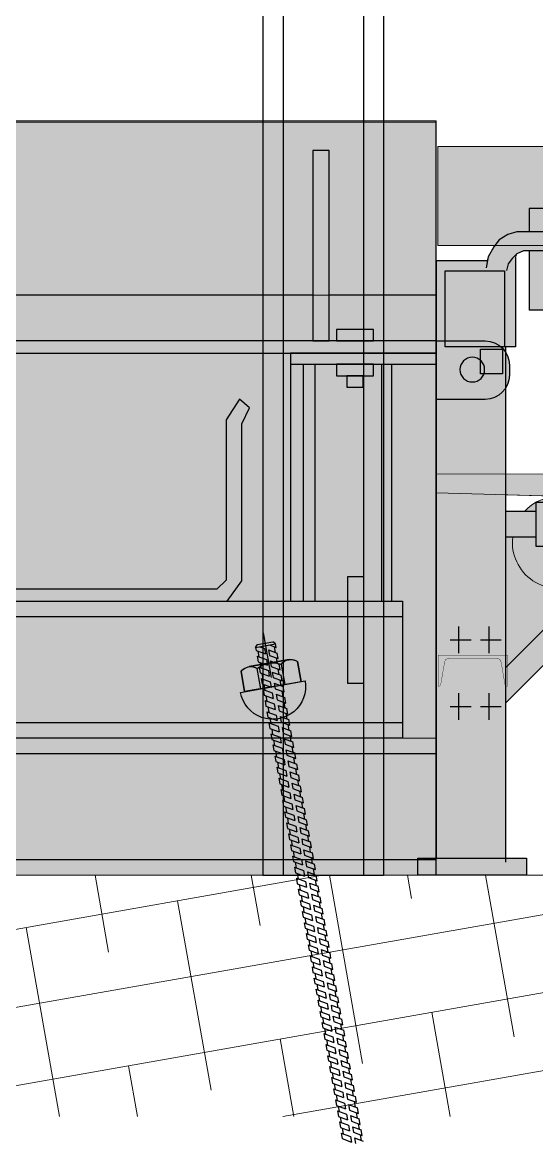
# Model space of a CAD drawing. Header units: millimetres. Extents: x 1757 to 4342, y -1901 to 53.
# Drawn here: x 4007.46 to 4013.82, y -1668.19 to -1654.36 of the extents above; entities that cross this region are included whole.
import ezdxf

# ---------------------------------------------------------------- set-up
doc = ezdxf.new("R2010")
doc.units = ezdxf.units.MM
doc.header["$LTSCALE"] = 0.1
doc.layers.add('ШПАЛА', color=252, linetype='Continuous')

# ---------------------------------------------------------------- blocks, each defined once
blk = doc.blocks.new('11.2bkjrjdfz')
for p, q in [((171739.3817724172, -80617.6178189661), (171257.249636961, -82551.34419530969)), ((171763.6391655741, -80623.66586635607), (171281.5070301178, -82557.39224269967)), ((171860.1835903386, -80647.7370949681), (171378.0514548823, -82581.46347131184)), ((171884.4409834955, -80653.78514235807), (171402.3088480392, -82587.51151870184)), ((171402.3088480392, -82587.51151870184), (171257.2496369609, -82551.34419531))]:
    blk.add_line(p, q)
blk = doc.blocks.new('Переходной ж.став 1Л80')
at = {"lineweight": 0}
for color, points in [(254, [(141979.6966916665, -140165.2237357162), (141979.6966916665, -140165.0133201478), (141979.924430775, -140165.0133201478), (141979.924430775, -140157.6118854956), (141980.4476801207, -140157.6118854956), (141980.5541106661, -140157.6118854956), (141980.569925882, -140157.5647501503), (141980.6381070348, -140157.4390935291), (141980.7062881877, -140157.3553224484), (141980.8111372114, -140157.2872443329), (141980.9212579738, -140157.2558301776), (141981.0739626692, -140157.2558301776), (141981.0739626692, -140156.966469962), (141986.7070618586, -140156.966469962), (141986.7070618586, -140155.855458826), (141986.7471563596, -140155.7503639408), (141986.7872508606, -140155.6652804088), (141986.8775147408, -140155.5752152071), (141987.0178601379, -140155.4751019917), (141987.2283782336, -140155.4751019917), (141987.2283782336, -140155.214869726), (141987.3687236307, -140155.214869726), (141987.3687236307, -140155.3269502387), (141987.5680539255, -140155.3269502387), (141987.5680539255, -140155.1585613345), (141987.827306316, -140155.1585613345), (141987.827306316, -140155.3252990904), (141988.0254065385, -140155.3269502387), (141988.0254065385, -140155.214869726), (141988.166982008, -140155.214869726), (141988.166982008, -140155.4564689091), (141988.2071057963, -140155.4651104275), (141988.3775001037, -140155.4751019917), (141988.5178455008, -140155.5752152071), (141988.608109381, -140155.6652804088), (141988.6882983829, -140155.8354474728), (141988.6882983829, -140156.1987509611), (141988.6882983829, -140156.966469962), (142004.2070618586, -140156.966469962), (142004.2070618586, -140155.855458826), (142004.2872508606, -140155.6652804088), (142004.3775147408, -140155.5752152071), (142004.5178601379, -140155.4751019917), (142004.6882544452, -140155.4651104275), (142004.7283782336, -140155.4651104275), (142004.7283782336, -140155.214869726), (142004.8687236307, -140155.214869726), (142004.869953703, -140155.3269502387), (142005.0651837567, -140155.3269502387), (142005.0680539255, -140155.1585613345), (142005.327306316, -140155.1585613345), (142005.3301764848, -140155.3269502387), (142005.5266366109, -140155.3269502387), (142005.5266366109, -140155.214869726), (142005.666982008, -140155.214869726), (142005.666982008, -140155.4616990431), (142005.7071057963, -140155.4651104275), (142005.8775001037, -140155.4751019917), (142006.0178455008, -140155.5752152071), (142006.108109381, -140155.6652804088), (142006.1882983829, -140155.8354474728), (142006.1882983829, -140156.966469962), (142011.8213975723, -140156.966469962), (142011.8213975723, -140157.2558301776), (142011.9741022678, -140157.2558301776), (142012.0842230302, -140157.2872443329), (142012.1890720539, -140157.3553224484), (142012.2450099329, -140157.4240507755), (142012.3254343596, -140157.5647501503), (142012.3412495755, -140157.6118854956), (142012.9709294666, -140157.6118854956), (142012.9709294666, -140165.0133201478), (142013.198668575, -140165.0133201478), (142013.198668575, -140165.2237357162), (142011.8508021589, -140165.2237357162), (142011.8508021589, -140165.0133201478), (142012.1138619162, -140165.0133201478), (142012.1138619162, -140163.0908375368), (142010.5675909707, -140161.5445665913), (142010.5001682052, -140161.3997228962), (142010.4786625835, -140161.2498946004), (142010.4972062301, -140161.1105690695), (142010.5705402069, -140160.9508288704), (142010.6502886256, -140160.8582490044), (142010.7454818608, -140160.7883067546), (142010.9133611906, -140160.7263077413), (142011.0366805856, -140160.7176401759), (142011.1289643148, -140160.6360387054), (142011.2200418848, -140160.5834957164), (142011.3028579159, -140160.5529579784), (142011.4579208049, -140160.5314450941), (142011.6368022118, -140160.5602629114), (142011.7278805885, -140160.5994822119), (142011.786877295, -140160.6360387054), (142011.8380181487, -140160.6768175688), (142011.8791610242, -140160.7176401759), (142011.9272226921, -140160.7176401759), (142012.1138619162, -140160.7176401759), (142012.1138619162, -140158.6783015145), (142011.9905032324, -140158.6783015145), (142011.9905032324, -140157.5720885872), (142011.9741022678, -140157.5280861901), (142011.8902230488, -140157.4914504546), (142011.8213975723, -140157.4914504546), (142011.8213975723, -140158.2261408966), (142005.722862437, -140158.2261408974), (142005.6604369222, -140158.334471392), (142005.5995278491, -140158.4043467065), (142005.4967430046, -140158.4833841141), (142005.4060271184, -140158.5272057854), (142005.208095821, -140158.5632426854), (142005.082309027, -140158.5489742812), (142004.9359698202, -140158.4929063767), (142004.8030591895, -140158.3906605278), (142004.7256936928, -140158.289174798), (142004.6933288984, -140158.2261413654), (141988.2036722246, -140158.2261408966), (141988.1802199296, -140158.2706795638), (141988.0669765826, -140158.415416734), (141987.9759643361, -140158.4833528195), (141987.8581248806, -140158.5366198311), (141987.7565539204, -140158.5589517836), (141987.6872646759, -140158.5632426854), (141987.5298806077, -140158.5407383498), (141987.4117385527, -140158.491007308), (141987.2967525669, -140158.4052391185), (141987.235803532, -140158.3356644248), (141987.1724978042, -140158.2261408968), (141981.0739626692, -140158.2261408966), (141981.0739626692, -140157.4914504546), (141981.0051371927, -140157.4914504546), (141980.9212579738, -140157.5280861901), (141980.9048570092, -140157.5720885872), (141980.9048570092, -140158.6783015145), (141980.7814983254, -140158.6783015145), (141980.7814983254, -140165.0133201478), (141981.0445580826, -140165.0133201478), (141981.0445580826, -140165.2237357162)]), (253, [(142012.9503723064, -140157.4240507755), (141980.4271229606, -140157.4240507755), (141980.4271229606, -140156.1987509611), (142012.9503723064, -140156.1987509611)]), (253, [(142012.9709294666, -140160.4868750567), (141980.7814983254, -140161.388467181), (141980.7814983254, -140160.1631673666), (142012.9709294666, -140160.2575390179)])]:
    blk.add_hatch(color=color, dxfattribs=at).paths.add_polyline_path(points)
at = {"color": 7}
for p, q in [((141981.0739626692, -140156.966469962), (142011.8213975723, -140156.966469962)), ((142011.8213975723, -140156.966469962), (142011.8213975723, -140157.2558301776)), ((142010.7889568504, -140157.2558301776), (142011.9741022678, -140157.2558301776)), ((142011.8220418959, -140157.2558301776), (142011.9741022678, -140157.2558301776)), ((142011.9741022678, -140157.2558301776), (142012.0842230302, -140157.2872443329)), ((142012.0842230302, -140157.2872443329), (142012.1890720539, -140157.3553224484)), ((142012.1890720539, -140157.3553224484), (142012.2572532067, -140157.4390935291)), ((142010.7889568504, -140157.4914504546), (142011.8902230488, -140157.4914504546)), ((142011.8213975723, -140157.4914504546), (142011.8213975723, -140158.2261408966)), ((142011.8902230488, -140157.4914504546), (142011.9741022678, -140157.5280861901)), ((142011.9741022678, -140157.5280861901), (142012.0317985183, -140157.5856929204)), ((142012.2572532067, -140157.4390935291), (142012.3254343596, -140157.5647501503)), ((142012.3254343596, -140157.5647501503), (142012.3516759029, -140157.7008781565)), ((142011.9905032324, -140157.5720885872), (142011.9905032324, -140158.6783015145)), ((142012.0317985183, -140157.5856929204), (142012.0789512915, -140157.648521231)), ((142012.0789512915, -140157.648521231), (142012.0999210962, -140157.7322923118)), ((142012.3412495755, -140157.6118854956), (142012.9709294666, -140157.6118854956)), ((142012.9709294666, -140157.6118854956), (142012.9709294666, -140165.0133201478)), ((141981.0739626692, -140158.2261408966), (142011.8213975723, -140158.2261408966)), ((142011.9905032324, -140158.6783015145), (142012.2615291725, -140158.6783015145)), ((142012.1138619162, -140158.6783015145), (142012.1138619162, -140165.0620078548)), ((142011.7391577083, -140160.7176401759), (142012.1138619162, -140160.7176401759)), ((142011.7391577083, -140161.0364494704), (142012.1138619162, -140161.0359589928)), ((142012.3198653163, -140162.1421730282), (142012.3198653163, -140162.4711890284)), ((142012.6947176516, -140162.1421730282), (142012.6947176516, -140162.4711890284)), ((142012.1648176259, -140162.309912763), (142012.4232499682, -140162.309912763)), ((142012.5396699612, -140162.309912763), (142012.7981023035, -140162.309912763)), ((142012.3198653163, -140162.9679165385), (142012.3198653163, -140163.2969325387)), ((142012.6947176516, -140162.9679165385), (142012.6947176516, -140163.2969325387)), ((142012.1648176259, -140163.1356562733), (142012.4232499682, -140163.1356562733)), ((142012.5396699612, -140163.1356562733), (142012.7981023035, -140163.1356562733))]:
    blk.add_line(p, q, dxfattribs=at)
at = {"color": 7, "lineweight": 0}
for p, q in [((142012.1138619162, -140162.653178823), (142010.8620502982, -140161.401367205)), ((142012.1138619162, -140163.0908375368), (142010.5675909707, -140161.5445665913))]:
    blk.add_line(p, q, dxfattribs=at)
for points in [[(142006.1882983829, -140156.966469962), (142011.8213975723, -140156.966469962), (142011.8213975723, -140157.2558301776), (142011.9741022678, -140157.2558301776), (142012.0842230302, -140157.2872443329), (142012.1890720539, -140157.3553224484), (142012.2450099329, -140157.4240507755), (142012.3254343596, -140157.5647501503), (142012.3412495755, -140157.6118854956), (142012.9709294666, -140157.6118854956), (142012.9709294666, -140165.0133201478), (142013.198668575, -140165.0133201478), (142013.198668575, -140165.2237357162), (142011.8508021589, -140165.2237357162), (142011.8508021589, -140165.0133201478), (142012.1138619162, -140165.0133201478), (142012.1138619162, -140163.0908375368), (142010.5675909707, -140161.5445665913)], [(142011.6368022118, -140160.5602629114), (142011.7278805885, -140160.5994822119), (142011.786877295, -140160.6360387054), (142011.8380181487, -140160.6768175688), (142011.8791610242, -140160.7176401759), (142011.9272226921, -140160.7176401759), (142012.1138619162, -140160.7176401759), (142012.1138619162, -140158.6783015145), (142011.9905032324, -140158.6783015145), (142011.9905032324, -140157.5720885872), (142011.9741022678, -140157.5280861901), (142011.8902230488, -140157.4914504546), (142011.8213975723, -140157.4914504546), (142011.8213975723, -140158.2261408966), (142005.722862437, -140158.2261408974)], [(142012.1138619162, -140160.5106342249), (141982.516945653, -140161.3311041086)]]:
    blk.add_lwpolyline(points, dxfattribs=at)
for points in [[(142012.9503723064, -140157.4240507755), (141980.4271229606, -140157.4240507755), (141980.4271229606, -140156.1987509611), (142012.9503723064, -140156.1987509611)], [(142012.9709294666, -140160.4868750567), (141980.7814983254, -140161.388467181), (141980.7814983254, -140160.1631673666), (142012.9709294666, -140160.2575390179)]]:
    blk.add_lwpolyline(points, close=True, dxfattribs=at)
at = {"color": 7}
for points in [[(142012.1260454899, -140158.6783015145), (142012.8593443324, -140158.6783015145), (142012.8593443324, -140157.7392073774), (142012.1260454899, -140157.7392073774)], [(142012.1515841348, -140159.0130189156), (142012.4238401472, -140159.0130189156), (142012.4238401472, -140158.7072036663), (142012.1515841348, -140158.7072036663)], [(142011.7391577083, -140161.1488257906), (142011.5988123112, -140161.1488257906), (142011.5988123112, -140160.6055596631), (142011.7391577083, -140160.6055596631)], [(142011.8508021589, -140165.2237357162), (142013.198668575, -140165.2237357162), (142013.198668575, -140165.0133201478), (142011.8508021589, -140165.0133201478)]]:
    blk.add_lwpolyline(points, close=True, dxfattribs=at)
at = {"color": 7, "linetype": 'Continuous', "const_width": 0.004320000000000001}
for points in [[(142012.5167675104, -140162.4969214166), (142012.0892396605, -140162.4969214166), (142012.0892396605, -140162.8836793087)], [(142012.5167675104, -140162.4969214166), (142012.9442953605, -140162.4969214166), (142012.9442953605, -140162.8836793087)], [(142012.1590434815, -140162.6269555515), (142012.1194397353, -140162.8593767922)], [(142012.8744915394, -140162.6269555515), (142012.9140952857, -140162.8593767922)]]:
    blk.add_lwpolyline(points, dxfattribs=at)
for points in [[(142012.5167675104, -140162.5359718371), (142012.2230107339, -140162.5359718371, 0.3621261435844751), (142012.1677686624, -140162.5820195114), (142012.1523206605, -140162.6664095566)], [(142012.5167675104, -140162.5359718371), (142012.8105242871, -140162.5359718371, -0.3621261435844751), (142012.8657663586, -140162.5820195114), (142012.8812143605, -140162.6664095566)], [(142012.0892058263, -140162.883702674, 0.3631073278712106), (142012.1194397353, -140162.8593767922, 0.3631073278712106)], [(142012.9443291946, -140162.883702674, -0.3631073278712106), (142012.9140952857, -140162.8593767922, -0.3631073278712106)]]:
    blk.add_lwpolyline(points, format="xyb", dxfattribs=at)
at = {"color": 7, "lineweight": 0}
for start, end in [(42.30757130830405, 137.7162501941491), (177.4819892137688, 6.549010620816262)]:
    blk.add_arc((142011.4579208049, -140161.101041049), 0.5695959549339022, start, end, dxfattribs=at)
blk = doc.blocks.new('Гайка')
h = blk.add_hatch(color=253)
edge = h.paths.add_edge_path()
edge.add_line((-147963.5914664633, -9588.257982503914), (-147882.6194683361, -9588.257982503914))
edge.add_arc((-147923.1054673997, -9588.25715307321), 40.4859990721161, 359.9988261897975, 540.0011738102031)
h = blk.add_hatch(color=253)
h.paths.add_polyline_path([(-147887.6201123361, -9613.650001002365), (-147887.6201123357, -9588.257982503914)], flags=17)
edge = h.paths.add_edge_path()
edge.add_line((-147923.1057894015, -9617.809216580075), (-147898.6277809365, -9617.809216579617))
edge.add_arc((-147897.825450868, -9602.79073779824), 14.90209824058387, 226.7781060427316, 313.2218939938403)
edge.add_arc((-147923.1057894042, -9588.030302697149), 29.72582322397604, 239.5268307540591, 269.999999964982)
edge.add_arc((-147948.386127935, -9602.790737797322), 14.90209824058387, 226.7781060427316, 313.2218939938403)
edge.add_line((-147923.1057894015, -9617.809216580075), (-147947.5837978661, -9617.809216580526))
edge.add_line((-147958.5914664717, -9613.650001000702), (-147958.5914664718, -9588.257982503914))
edge.add_line((-147948.6866892791, -9617.809216580727), (-147923.1057894015, -9617.809216580075))
edge.add_arc((-147923.1057894042, -9588.030302697149), 29.72582322397604, 269.999999964982, 300.473169242115)
edge.add_line((-147897.5248895267, -9617.809216578795), (-147923.1057894015, -9617.809216580075))
edge.add_line((-147938.1807894028, -9588.257982503914), (-147938.1807894035, -9613.650001004571))
edge.add_line((-147908.0307894024, -9613.650001005322), (-147908.0307894016, -9588.257982503914))
edge.add_line((-147963.5914664633, -9588.257982503914), (-147882.6194683361, -9588.257982503914))
for points in [[(-147887.6201123357, -9588.257982503914), (-147958.5914664718, -9588.257982504078), (-147958.5914664717, -9613.650001000702), (-147957.219988533, -9614.792214327585), (-147955.861389113, -9615.68232428979), (-147954.2363973277, -9616.496462149029), (-147953.0857514577, -9616.932380937955), (-147948.6866892791, -9617.809216580727), (-147897.5248895267, -9617.809216578795), (-147895.9720947968, -9617.577137063961), (-147893.3142609388, -9616.993614175744), (-147891.7555919207, -9616.400636560988), (-147890.6136148913, -9615.831518212686), (-147888.8216021365, -9614.665216312807), (-147887.6201123338, -9613.650001004075)], [(-147887.6201123361, -9613.650001002365), (-147887.6201123357, -9588.257982503914)]]:
    blk.add_hatch(color=253).paths.add_polyline_path(points)
at = {"color": 0}
for p, q in [((-147958.5914664717, -9613.650001000702), (-147958.5914664718, -9588.257982503914)), ((-147938.1807894028, -9588.257982503914), (-147938.1807894035, -9613.650001004571)), ((-147908.0307894024, -9613.650001005322), (-147908.0307894016, -9588.257982503914)), ((-147887.6201123357, -9588.257982503914), (-147887.6201123361, -9613.650001002365)), ((-147887.6201123361, -9613.650001002365), (-147887.6201123357, -9588.257982503914)), ((-147948.6866892791, -9617.809216580727), (-147923.1057894015, -9617.809216580075)), ((-147923.1057894015, -9617.809216580075), (-147947.5837978661, -9617.809216580526)), ((-147897.5248895267, -9617.809216578795), (-147923.1057894015, -9617.809216580075)), ((-147923.1057894015, -9617.809216580075), (-147898.6277809365, -9617.809216579617))]:
    blk.add_line(p, q, dxfattribs=at)
blk.add_lwpolyline([(-147887.6201123357, -9588.257982503914), (-147958.5914664718, -9588.257982504078), (-147958.5914664717, -9613.650001000702), (-147957.219988533, -9614.792214327585), (-147955.861389113, -9615.68232428979), (-147954.2363973277, -9616.496462149029), (-147953.0857514577, -9616.932380937955), (-147948.6866892791, -9617.809216580727), (-147897.5248895267, -9617.809216578795), (-147895.9720947968, -9617.577137063961), (-147893.3142609388, -9616.993614175744), (-147891.7555919207, -9616.400636560988), (-147890.6136148913, -9615.831518212686), (-147888.8216021365, -9614.665216312807), (-147887.6201123338, -9613.650001004075), (-147887.6201123338, -9588.257982503914), (-147958.5914664718, -9588.257982504078)])
for centre, radius, start, end in [((-147948.386127935, -9602.790737797322), 14.90209824058387, 226.7781060427316, 313.2218939938403), ((-147923.1057894042, -9588.030302697149), 29.72582322397604, 239.5268307540591, 269.999999964982), ((-147923.1057894042, -9588.030302697149), 29.72582322397604, 269.999999964982, 300.473169242115), ((-147897.825450868, -9602.79073779824), 14.90209824058387, 226.7781060427316, 313.2218939938403)]:
    blk.add_arc(centre, radius, start, end, dxfattribs=at)
at = {"layer": 'ШПАЛА', "color": 7}
blk.add_line((-147963.5914664633, -9588.257982503914), (-147882.6194683361, -9588.257982503914), dxfattribs=at)
blk.add_arc((-147923.1054673997, -9588.25715307321), 40.4859990721161, 359.9988261897975, 180.001173810203, dxfattribs=at)
blk = doc.blocks.new('Анкер L 1500 мм')
at = {"color": 0}
for p, q in [((30432.1067774958, 189415.5354280006), (30442.60050894865, 189421.5939866797)), ((30442.60050894864, 189414.5939866797), (30442.60050894865, 189421.5939866797)), ((30447.10050894865, 189417.1920628911), (30447.10050894864, 189424.1920628911)), ((30447.10050894865, 189417.1920628911), (30457.10677749582, 189422.9691847304)), ((30432.1067774958, 189408.5354280006), (30442.60050894864, 189414.5939866797)), ((30432.1067774958, 189401.5649034437), (30442.60050894864, 189407.6234621228)), ((30442.60050894864, 189400.6234621228), (30442.60050894864, 189407.6234621228)), ((30447.10050894865, 189410.2215383342), (30457.10677749582, 189415.9986601735)), ((30447.10050894865, 189403.2215383342), (30447.10050894864, 189410.2215383342)), ((30447.10050894864, 189403.2215383341), (30457.10677749582, 189408.9986601735)), ((30432.10677749579, 189394.5649034437), (30442.60050894865, 189400.6234621228)), ((30432.10677749579, 189387.5761343157), (30442.60050894864, 189393.6346929948)), ((30442.60050894864, 189386.6346929948), (30442.60050894864, 189393.6346929948)), ((30447.10050894865, 189396.2327692062), (30457.10677749582, 189402.0098910454)), ((30447.10050894865, 189389.2327692062), (30447.10050894865, 189396.2327692062)), ((30447.10050894866, 189389.2327692061), (30457.10677749582, 189395.0098910454)), ((30432.1067774958, 189380.5761343157), (30442.60050894864, 189386.6346929948)), ((30432.1067774958, 189373.668343274), (30442.60050894864, 189379.7269019531)), ((30442.60050894864, 189372.726901953), (30442.60050894864, 189379.7269019531)), ((30447.10050894865, 189382.3249781644), (30457.10677749582, 189388.1021000037)), ((30447.10050894866, 189375.3249781644), (30447.10050894865, 189382.3249781645)), ((30447.10050894865, 189375.3249781644), (30457.10677749582, 189381.1021000037)), ((30432.1067774958, 189366.668343274), (30442.60050894864, 189372.7269019531)), ((30432.1067774958, 189359.6978187171), (30442.60050894864, 189365.7563773962)), ((30442.60050894864, 189358.7563773961), (30442.60050894864, 189365.7563773962)), ((30447.10050894866, 189368.3544536075), (30457.10677749582, 189374.1315754468)), ((30447.10050894866, 189361.3544536075), (30447.10050894866, 189368.3544536076)), ((30447.10050894866, 189361.3544536075), (30457.10677749582, 189367.1315754468)), ((30432.10677749579, 189352.6978187171), (30442.60050894863, 189358.7563773961)), ((30432.10677749579, 189345.7272941602), (30442.60050894864, 189351.7858528393)), ((30442.60050894863, 189344.7858528393), (30442.60050894864, 189351.7858528393)), ((30447.10050894865, 189354.3839290506), (30457.10677749582, 189360.1610508899)), ((30447.10050894866, 189347.3839290506), (30447.10050894866, 189354.3839290506)), ((30447.10050894865, 189347.3839290506), (30457.10677749582, 189353.1610508899)), ((30432.10677749579, 189338.7272941602), (30442.60050894864, 189344.7858528393)), ((30432.10677749578, 189331.7385250322), (30442.60050894863, 189337.7970837113)), ((30442.60050894863, 189330.7970837113), (30442.60050894863, 189337.7970837112)), ((30447.10050894866, 189340.3951599226), (30457.10677749582, 189346.1722817619)), ((30447.10050894866, 189333.3951599226), (30447.10050894866, 189340.3951599226)), ((30447.10050894866, 189333.3951599226), (30457.10677749582, 189339.1722817619)), ((30432.10677749578, 189324.7385250322), (30442.60050894863, 189330.7970837113)), ((30432.10677749579, 189317.7385250321), (30442.60050894863, 189323.7970837113)), ((30442.60050894863, 189317.2612762122), (30442.60050894863, 189323.7970837112)), ((30447.10050894866, 189326.3951599226), (30457.10677749582, 189332.1722817619)), ((30447.10050894866, 189319.8593524236), (30447.10050894866, 189326.3951599226)), ((30447.10050894866, 189319.8593524236), (30457.10677749582, 189325.6364742628)), ((30432.10677749579, 189311.2027175331), (30442.60050894863, 189317.2612762122)), ((30432.10677749579, 189304.2027175331), (30442.60050894862, 189310.2612762122)), ((30442.60050894863, 189303.2907516553), (30442.60050894863, 189310.2612762121)), ((30447.10050894866, 189312.8593524236), (30457.10677749582, 189318.6364742628)), ((30447.10050894866, 189305.8888278667), (30447.10050894866, 189312.8593524236)), ((30447.10050894865, 189305.8888278666), (30457.10677749582, 189311.665949706)), ((30432.1067774958, 189297.2321929762), (30442.60050894863, 189303.2907516553)), ((30432.10677749579, 189290.2321929762), (30442.60050894863, 189296.2907516553)), ((30442.60050894863, 189289.3202270984), (30442.60050894863, 189296.2907516553)), ((30447.10050894865, 189298.8888278667), (30457.10677749582, 189304.665949706)), ((30447.10050894865, 189291.9183033097), (30447.10050894865, 189298.8888278667)), ((30447.10050894865, 189291.9183033097), (30457.10677749582, 189297.6954251491)), ((30432.1067774958, 189283.2616684192), (30442.60050894863, 189289.3202270983)), ((30432.1067774958, 189276.2616684193), (30442.60050894863, 189282.3202270984)), ((30442.60050894863, 189275.3314579704), (30442.60050894863, 189282.3202270984)), ((30447.10050894865, 189284.9183033098), (30457.10677749582, 189290.6954251491)), ((30447.10050894866, 189277.9295341818), (30447.10050894865, 189284.9183033097)), ((30447.10050894866, 189277.9295341818), (30457.10677749582, 189283.706656021)), ((30432.1067774958, 189269.2728992913), (30442.60050894863, 189275.3314579704)), ((30432.10677749579, 189262.2728992912), (30442.60050894863, 189268.3314579703)), ((30442.60050894863, 189261.4770291136), (30442.60050894863, 189268.3314579703)), ((30447.10050894866, 189270.9295341817), (30457.10677749582, 189276.706656021)), ((30447.10050894865, 189264.0751053249), (30447.10050894866, 189270.9295341817)), ((30447.10050894865, 189264.0751053249), (30457.10677749582, 189269.8522271642)), ((30432.1067774958, 189255.4184704345), (30442.60050894863, 189261.4770291135)), ((30432.10677749579, 189248.4184704344), (30442.60050894863, 189254.4770291135)), ((30442.60050894863, 189247.5065045567), (30442.60050894863, 189254.4770291135)), ((30447.10050894866, 189257.0751053249), (30457.10677749582, 189262.8522271642)), ((30447.10050894865, 189250.104580768), (30447.10050894866, 189257.0751053249)), ((30447.10050894866, 189250.1045807681), (30457.10677749582, 189255.8817026073)), ((30432.1067774958, 189241.4479458776), (30442.60050894862, 189247.5065045567)), ((30432.10677749579, 189234.4479458775), (30442.60050894862, 189240.5065045566)), ((30442.60050894863, 189233.5359799997), (30442.60050894862, 189240.5065045566)), ((30447.10050894865, 189243.104580768), (30457.10677749582, 189248.8817026073)), ((30447.10050894866, 189236.1340562111), (30447.10050894865, 189243.104580768)), ((30447.10050894866, 189236.1340562111), (30457.10677749582, 189241.9111780504)), ((30432.10677749579, 189227.4774213206), (30442.60050894863, 189233.5359799997)), ((30447.10050894866, 189229.1340562111), (30457.10677749582, 189234.9111780504)), ((30447.10050894865, 189222.1452870831), (30447.10050894866, 189229.1340562111)), ((30447.10050894865, 189222.1452870831), (30457.10677749582, 189227.9224089224)), ((30432.1067774958, 189220.4774213206), (30442.60050894862, 189226.5359799997)), ((30432.1067774958, 189213.4886521926), (30442.60050894863, 189219.5472108717)), ((30442.60050894863, 189219.5472108717), (30442.60050894862, 189226.5359799997)), ((30447.10050894865, 189215.145287083), (30457.10677749582, 189220.9224089224)), ((30447.10050894865, 189208.2374960414), (30447.10050894865, 189215.145287083)), ((30447.10050894865, 189208.2374960413), (30457.10677749582, 189214.0146178806)), ((30432.10677749579, 189206.4886521926), (30442.60050894864, 189212.5472108717)), ((30432.1067774958, 189199.5808611509), (30442.60050894863, 189205.63941983)), ((30442.60050894863, 189205.63941983), (30442.60050894864, 189212.5472108717)), ((30447.10050894865, 189201.2374960413), (30457.10677749582, 189207.0146178806)), ((30447.10050894866, 189194.2669714844), (30447.10050894865, 189201.2374960413)), ((30447.10050894866, 189194.2669714844), (30457.10677749582, 189200.0440933237)), ((30432.1067774958, 189192.5808611509), (30442.60050894863, 189198.63941983)), ((30432.1067774958, 189185.610336594), (30442.60050894863, 189191.6688952731)), ((30442.60050894864, 189191.668895273), (30442.60050894863, 189198.63941983)), ((30447.10050894866, 189187.2669714844), (30457.10677749582, 189193.0440933237)), ((30447.10050894866, 189180.2964469276), (30447.10050894866, 189187.2669714844)), ((30447.10050894867, 189180.2964469276), (30457.10677749582, 189186.0735687668)), ((30432.1067774958, 189178.610336594), (30442.60050894863, 189184.6688952731)), ((30432.1067774958, 189171.6398120371), (30442.60050894863, 189177.6983707162)), ((30442.60050894863, 189177.6983707162), (30442.60050894864, 189184.668895273)), ((30447.10050894866, 189173.2964469276), (30457.10677749582, 189179.0735687668)), ((30447.10050894867, 189166.3076777996), (30447.10050894866, 189173.2964469276)), ((30447.10050894867, 189166.3076777996), (30457.10677749582, 189172.0847996388)), ((30432.10677749581, 189164.6398120371), (30442.60050894862, 189170.6983707162)), ((30432.1067774958, 189157.6510429091), (30442.60050894862, 189163.7096015882)), ((30442.60050894863, 189163.7096015882), (30442.60050894863, 189170.6983707162)), ((30447.10050894866, 189159.2952437644), (30457.10677749582, 189165.0723656037)), ((30447.10050894867, 189152.5567655955), (30447.10050894866, 189159.2952437644)), ((30447.10050894866, 189152.5567655955), (30457.10677749582, 189158.3338874348)), ((30432.10677749581, 189150.6386088739), (30442.60050894863, 189156.697167553)), ((30432.10677749581, 189143.900130705), (30442.60050894863, 189149.9586893841)), ((30442.60050894863, 189149.9586893841), (30442.60050894863, 189156.697167553)), ((30447.10050894865, 189145.5567655955), (30457.10677749582, 189151.3338874348)), ((30447.10050894865, 189138.5862410386), (30447.10050894866, 189145.5567655955)), ((30447.10050894865, 189138.5862410387), (30457.10677749582, 189144.3633628779)), ((30432.10677749579, 189136.9001307051), (30442.60050894864, 189142.9586893842)), ((30432.1067774958, 189129.9296061482), (30442.60050894864, 189135.9881648273)), ((30442.60050894863, 189135.9881648273), (30442.60050894864, 189142.9586893841)), ((30447.10050894865, 189131.5862410386), (30457.10677749582, 189137.3633628779)), ((30447.10050894866, 189124.6157164817), (30447.10050894865, 189131.5862410386)), ((30447.10050894865, 189124.6157164817), (30457.10677749582, 189130.392838321)), ((30432.1067774958, 189122.9296061482), (30442.60050894863, 189128.9881648273)), ((30432.10677749581, 189115.9590815913), (30442.60050894863, 189122.0176402704)), ((30442.60050894863, 189122.0176402704), (30442.60050894863, 189128.9881648273)), ((30447.10050894866, 189117.6157164817), (30457.10677749582, 189123.392838321)), ((30447.10050894866, 189110.6269473537), (30447.10050894866, 189117.6157164818)), ((30447.10050894866, 189110.6269473537), (30457.10677749582, 189116.404069193)), ((30432.1067774958, 189108.9590815913), (30442.60050894863, 189115.0176402704)), ((30432.1067774958, 189101.9703124632), (30442.60050894862, 189108.0288711424)), ((30442.60050894863, 189108.0288711423), (30442.60050894863, 189115.0176402704)), ((30447.10050894866, 189103.6269473537), (30457.10677749582, 189109.404069193)), ((30447.10050894866, 189096.7725184969), (30447.10050894866, 189103.6269473537)), ((30447.10050894866, 189096.7725184968), (30457.10677749582, 189102.5496403361)), ((30432.1067774958, 189094.9703124632), (30442.60050894863, 189101.0288711423)), ((30432.1067774958, 189088.1158836064), (30442.60050894863, 189094.1744422855)), ((30442.60050894863, 189094.1744422854), (30442.60050894863, 189101.0288711423)), ((30447.10050894866, 189089.7725184968), (30457.10677749582, 189095.5496403361)), ((30447.10050894867, 189082.8019939401), (30447.10050894866, 189089.7725184968)), ((30447.10050894867, 189082.80199394), (30457.10677749582, 189088.5791157793)), ((30432.1067774958, 189081.1158836064), (30442.60050894863, 189087.1744422855)), ((30432.1067774958, 189074.1453590495), (30442.60050894862, 189080.2039177286)), ((30442.60050894862, 189080.2039177286), (30442.60050894863, 189087.1744422854)), ((30447.10050894866, 189075.80199394), (30457.10677749582, 189081.5791157793)), ((30447.10050894866, 189068.831469383), (30447.10050894866, 189075.80199394)), ((30447.10050894866, 189068.8314693831), (30457.10677749582, 189074.6085912223)), ((30432.1067774958, 189067.1453590495), (30442.60050894862, 189073.2039177286)), ((30432.10677749581, 189060.1748344926), (30442.60050894862, 189066.2333931717)), ((30442.60050894863, 189066.2333931717), (30442.60050894863, 189073.2039177286)), ((30447.10050894866, 189061.8314693831), (30457.10677749582, 189067.6085912224)), ((30447.10050894867, 189054.8427002551), (30447.10050894866, 189061.8314693831)), ((30432.1067774958, 189053.1748344926), (30442.60050894862, 189059.2333931717)), ((30432.10677749581, 189046.1860653646), (30442.60050894863, 189052.2446240437)), ((30442.60050894863, 189052.2446240436), (30442.60050894863, 189059.2333931717)), ((30447.10050894867, 189054.842700255), (30457.10677749582, 189060.6198220943)), ((30447.10050894866, 189047.842700255), (30457.10677749582, 189053.6198220943)), ((30447.10050894867, 189040.9349092133), (30447.10050894866, 189047.8427002551)), ((30432.10677749581, 189039.1860653645), (30442.60050894863, 189045.2446240437)), ((30432.10677749581, 189032.2782743229), (30442.60050894862, 189038.336833002)), ((30442.60050894863, 189038.336833002), (30442.60050894863, 189045.2446240436)), ((30447.10050894867, 189040.9349092133), (30457.10677749582, 189046.7120310526)), ((30447.10050894865, 189033.9349092134), (30457.10677749582, 189039.7120310526)), ((30447.10050894865, 189026.9643846564), (30447.10050894865, 189033.9349092133)), ((30432.10677749581, 189025.2782743229), (30442.60050894862, 189031.336833002)), ((30432.10677749582, 189018.307749766), (30442.60050894863, 189024.3663084451)), ((30442.60050894863, 189024.3663084451), (30442.60050894863, 189031.336833002)), ((30447.10050894865, 189026.9643846564), (30457.10677749582, 189032.7415064957)), ((30447.10050894866, 189019.9643846565), (30457.10677749582, 189025.7415064957)), ((30447.10050894866, 189012.9938600996), (30447.10050894865, 189019.9643846565)), ((30432.10677749582, 189011.307749766), (30442.60050894863, 189017.3663084451)), ((30432.10677749582, 189004.3372252091), (30442.60050894863, 189010.3957838882)), ((30442.60050894864, 189010.3957838882), (30442.60050894863, 189017.3663084451)), ((30447.10050894866, 189012.9938600996), (30457.10677749582, 189018.7709819388)), ((30447.10050894865, 189005.9938600996), (30457.10677749582, 189011.7709819388)), ((30447.10050894865, 188999.0050909715), (30447.10050894865, 189005.9938600995)), ((30432.1067774958, 188997.337225209), (30442.60050894864, 189003.3957838881)), ((30432.10677749581, 188990.348456081), (30442.60050894864, 188996.4070147601)), ((30442.60050894864, 188996.4070147601), (30442.60050894864, 189003.3957838882)), ((30447.10050894865, 188999.0050909715), (30457.10677749582, 189004.7822128108)), ((30447.10050894866, 188992.0050909715), (30457.10677749582, 188997.7822128108)), ((30447.10050894865, 188985.0050909715), (30447.10050894866, 188992.0050909715)), ((30432.10677749581, 188983.348456081), (30442.60050894864, 188989.4070147601)), ((30432.10677749581, 188976.348456081), (30442.60050894864, 188982.4070147601)), ((30442.60050894864, 188982.4070147601), (30442.60050894864, 188989.4070147602)), ((30447.10050894866, 188985.0050909715), (30457.10677749582, 188990.7822128108)), ((30447.10050894865, 188977.9540311727), (30457.10677749582, 188983.7311530121)), ((30447.10050894865, 188970.9540311728), (30447.10050894865, 188977.9540311728)), ((30432.10677749583, 188969.2973962823), (30442.60050894864, 188975.3559549614)), ((30432.10677749582, 188962.2973962823), (30442.60050894865, 188968.3559549614)), ((30442.60050894864, 188968.3559549614), (30442.60050894864, 188975.3559549614)), ((30447.10050894864, 188970.9540311727), (30457.10677749582, 188976.7311530121)), ((30447.10050894865, 188963.9835066159), (30457.10677749582, 188969.7606284552)), ((30447.10050894865, 188956.9835066159), (30447.10050894865, 188963.9835066159)), ((30432.10677749583, 188955.3268717254), (30442.60050894864, 188961.3854304045)), ((30432.10677749583, 188948.3268717254), (30442.60050894864, 188954.3854304045)), ((30442.60050894864, 188954.3854304045), (30442.60050894865, 188961.3854304046)), ((30447.10050894865, 188956.9835066159), (30457.10677749582, 188962.7606284552)), ((30447.10050894865, 188950.0129820591), (30457.10677749582, 188955.7901038983)), ((30432.10677749582, 188941.3563471686), (30442.60050894864, 188947.4149058477)), ((30432.10677749582, 188934.3563471685), (30442.60050894864, 188940.4149058477)), ((30442.60050894864, 188940.4149058477), (30442.60050894864, 188947.4149058477)), ((30447.10050894865, 188943.012982059), (30447.10050894865, 188950.012982059)), ((30447.10050894865, 188943.012982059), (30457.10677749582, 188948.7901038983)), ((30447.10050894865, 188936.0242129309), (30457.10677749582, 188941.8013347703)), ((30432.10677749582, 188927.3675780405), (30442.60050894864, 188933.4261367196)), ((30432.10677749582, 188920.3675780405), (30442.60050894865, 188926.4261367196)), ((30442.60050894865, 188926.4261367196), (30442.60050894864, 188933.4261367196)), ((30447.10050894865, 188929.024212931), (30447.10050894865, 188936.024212931)), ((30447.10050894865, 188929.024212931), (30457.10677749582, 188934.8013347703)), ((30447.10050894865, 188922.1697840741), (30457.10677749582, 188927.9469059134)), ((30432.10677749581, 188913.5131491836), (30442.60050894864, 188919.5717078627)), ((30432.10677749581, 188906.5131491836), (30442.60050894864, 188912.5717078627)), ((30442.60050894864, 188912.5717078628), (30442.60050894864, 188919.5717078627)), ((30447.10050894865, 188915.1697840741), (30447.10050894865, 188922.1697840741)), ((30447.10050894865, 188915.1697840741), (30457.10677749582, 188920.9469059134)), ((30447.10050894865, 188908.1992595173), (30457.10677749582, 188913.9763813565)), ((30432.10677749582, 188899.5426246268), (30442.60050894864, 188905.6011833059)), ((30432.10677749582, 188892.5426246268), (30442.60050894864, 188898.6011833059)), ((30442.60050894864, 188898.6011833059), (30442.60050894864, 188905.6011833059)), ((30447.10050894865, 188901.1992595172), (30447.10050894865, 188908.1992595172)), ((30447.10050894865, 188901.1992595172), (30457.10677749582, 188906.9763813565)), ((30447.10050894865, 188894.2287349604), (30457.10677749582, 188900.0058567996)), ((30432.10677749581, 188885.5721000699), (30442.60050894864, 188891.630658749)), ((30432.10677749582, 188878.5721000699), (30442.60050894863, 188884.630658749)), ((30442.60050894864, 188884.630658749), (30442.60050894864, 188891.630658749)), ((30447.10050894864, 188887.2287349603), (30447.10050894865, 188894.2287349603)), ((30447.10050894864, 188887.2287349603), (30457.10677749582, 188893.0058567996)), ((30447.10050894865, 188880.2399658323), (30457.10677749582, 188886.0170876716)), ((30432.10677749581, 188871.5833309418), (30442.60050894863, 188877.641889621)), ((30432.10677749582, 188864.5833309419), (30442.60050894864, 188870.641889621)), ((30442.60050894864, 188870.641889621), (30442.60050894864, 188877.641889621)), ((30447.10050894864, 188873.2399658323), (30447.10050894865, 188880.2399658323)), ((30447.10050894865, 188873.2399658324), (30457.10677749582, 188879.0170876716)), ((30447.10050894865, 188866.3321747906), (30457.10677749582, 188872.1092966299)), ((30432.10677749582, 188857.6755399002), (30442.60050894864, 188863.7340985792)), ((30432.10677749582, 188850.6755399001), (30442.60050894864, 188856.7340985792)), ((30442.60050894864, 188856.7340985792), (30442.60050894864, 188863.7340985793)), ((30447.10050894864, 188859.3321747906), (30447.10050894864, 188866.3321747906)), ((30447.10050894865, 188859.3321747906), (30457.10677749582, 188865.1092966299)), ((30447.10050894864, 188852.3616502337), (30457.10677749582, 188858.138772073)), ((30432.10677749582, 188843.7050153432), (30442.60050894865, 188849.7635740223)), ((30432.10677749583, 188836.7050153432), (30442.60050894864, 188842.7635740223)), ((30442.60050894864, 188842.7635740223), (30442.60050894864, 188849.7635740223)), ((30447.10050894864, 188845.3616502337), (30447.10050894864, 188852.3616502336)), ((30447.10050894864, 188845.3616502337), (30457.10677749582, 188851.138772073)), ((30447.10050894863, 188838.3911256768), (30457.10677749582, 188844.1682475161)), ((30432.10677749582, 188829.7344907863), (30442.60050894864, 188835.7930494655)), ((30432.10677749582, 188822.7344907863), (30442.60050894864, 188828.7930494655)), ((30442.60050894864, 188828.7930494655), (30442.60050894864, 188835.7930494655)), ((30444.60050894864, 188781.5412953157), (30444.60050894864, 188837.588444924)), ((30447.10050894864, 188831.3911256768), (30447.10050894864, 188838.3911256768)), ((30447.10050894864, 188831.3911256768), (30457.10677749582, 188837.1682475161)), ((30447.10050894864, 188824.4023565488), (30457.10677749582, 188830.1794783881)), ((30432.10677749583, 188815.7457216583), (30442.60050894864, 188821.8042803374)), ((30432.10677749583, 188808.7457216583), (30442.60050894864, 188814.8042803374)), ((30442.60050894864, 188814.8042803374), (30442.60050894864, 188821.8042803374)), ((30447.10050894864, 188817.4023565488), (30447.10050894864, 188824.4023565488)), ((30447.10050894864, 188817.4023565488), (30457.10677749582, 188823.1794783881)), ((30447.10050894864, 188810.4023565488), (30457.10677749582, 188816.1794783881)), ((30432.10677749582, 188801.7457216583), (30442.60050894866, 188807.8042803374)), ((30437.32342243193, 188797.7575530164), (30442.60050894864, 188800.8042803374)), ((30442.60050894864, 188800.8042803374), (30442.60050894865, 188807.8042803374)), ((30447.10050894864, 188803.4023565488), (30447.10050894864, 188810.4023565488)), ((30447.10050894864, 188803.4023565488), (30457.10677749582, 188809.1794783881)), ((30449.5404511343, 188797.7575530165), (30457.10677749582, 188802.1259735781)), ((30432.12117931271, 188797.7571130852), (30435.12073938141, 188794.7575530164)), ((30457.10677749582, 188797.7560509969), (30454.10827951537, 188794.7575530165))]:
    blk.add_line(p, q, dxfattribs=at)
for p, q in [((30455.10677749582, 189421.814484192), (30455.10677749582, 189414.8439596351)), ((30432.10677749579, 189408.5354280006), (30432.1067774958, 189415.5354280006)), ((30434.10677749585, 189402.7196039821), (30434.10677749585, 189409.690128539)), ((30455.10677749582, 189407.8439596351), (30455.10677749583, 189400.855190507)), ((30457.10677749584, 189415.9986601735), (30457.10677749584, 189408.9986601735)), ((30432.10677749579, 189394.5649034437), (30432.1067774958, 189401.5649034437)), ((30434.10677749584, 189388.7308348541), (30434.10677749585, 189395.7196039821)), ((30455.10677749583, 189393.855190507), (30455.10677749583, 189386.9473994653)), ((30457.10677749584, 189402.0098910454), (30457.10677749584, 189395.0098910455)), ((30432.1067774958, 189380.5761343157), (30432.10677749579, 189387.5761343156)), ((30434.10677749584, 189374.8230438124), (30434.10677749584, 189381.7308348541)), ((30455.10677749583, 189379.9473994653), (30455.10677749583, 189372.9768749084)), ((30457.10677749584, 189388.1021000038), (30457.10677749584, 189381.1021000037)), ((30432.10677749579, 189366.668343274), (30432.10677749579, 189373.6683432739)), ((30434.10677749584, 189360.8525192555), (30434.10677749584, 189367.8230438124)), ((30455.10677749583, 189365.9768749084), (30455.10677749583, 189359.0063503516)), ((30457.10677749584, 189374.1315754469), (30457.10677749584, 189367.1315754469)), ((30432.10677749579, 189352.6978187171), (30432.10677749579, 189359.6978187171)), ((30434.10677749583, 189346.8819946985), (30434.10677749584, 189353.8525192555)), ((30455.10677749583, 189352.0063503516), (30455.10677749583, 189345.0175812236)), ((30457.10677749583, 189360.1610508899), (30457.10677749584, 189353.1610508899)), ((30432.10677749578, 189338.7272941601), (30432.10677749578, 189345.7272941601)), ((30434.10677749583, 189332.8932255706), (30434.10677749583, 189339.8819946985)), ((30455.10677749583, 189338.0175812236), (30455.10677749582, 189331.0175812235)), ((30457.10677749584, 189346.1722817619), (30457.10677749584, 189339.1722817619)), ((30432.10677749579, 189324.7385250322), (30432.10677749578, 189331.7385250322)), ((30434.10677749583, 189318.8932255705), (30434.10677749583, 189325.8932255706)), ((30455.10677749582, 189324.4817737245), (30455.10677749583, 189317.4817737245)), ((30457.10677749584, 189332.1722817619), (30457.10677749584, 189325.6364742629)), ((30432.10677749579, 189311.2027175331), (30432.10677749579, 189317.7385250321)), ((30434.10677749583, 189305.3574180715), (30434.10677749583, 189312.3574180715)), ((30455.10677749582, 189310.5112491676), (30455.10677749582, 189303.5112491676)), ((30457.10677749584, 189318.6364742629), (30457.10677749584, 189311.665949706)), ((30432.1067774958, 189297.2321929762), (30432.10677749579, 189304.2027175331)), ((30434.10677749583, 189291.3868935146), (30434.10677749583, 189298.3868935146)), ((30455.10677749582, 189296.5407246107), (30455.10677749581, 189289.5407246106)), ((30457.10677749584, 189304.665949706), (30457.10677749584, 189297.6954251491)), ((30432.1067774958, 189283.2616684193), (30432.1067774958, 189290.2321929762)), ((30434.10677749583, 189277.4163689576), (30434.10677749583, 189284.4163689576)), ((30455.10677749581, 189282.5519554826), (30455.10677749581, 189275.5519554826)), ((30457.10677749584, 189290.6954251491), (30457.10677749584, 189283.706656021)), ((30432.10677749579, 189269.2728992912), (30432.1067774958, 189276.2616684193)), ((30434.10677749583, 189263.4275998297), (30434.10677749583, 189270.4275998296)), ((30455.10677749581, 189268.6975266258), (30455.10677749581, 189261.6975266258)), ((30457.10677749584, 189276.706656021), (30457.10677749584, 189269.8522271642)), ((30432.1067774958, 189255.4184704344), (30432.10677749579, 189262.2728992912)), ((30434.10677749583, 189249.5731709728), (30434.10677749583, 189256.5731709728)), ((30455.10677749581, 189254.727002069), (30455.10677749581, 189247.7270020689)), ((30457.10677749584, 189262.8522271642), (30457.10677749584, 189255.8817026074)), ((30432.10677749579, 189241.4479458775), (30432.1067774958, 189248.4184704344)), ((30434.10677749582, 189235.6026464159), (30434.10677749582, 189242.6026464159)), ((30455.10677749581, 189240.756477512), (30455.10677749581, 189233.756477512)), ((30457.10677749584, 189248.8817026073), (30457.10677749583, 189241.9111780504)), ((30432.1067774958, 189227.4774213207), (30432.10677749579, 189234.4479458775)), ((30434.10677749582, 189221.632121859), (30434.10677749582, 189228.632121859)), ((30455.10677749581, 189226.767708384), (30455.10677749581, 189219.767708384)), ((30457.10677749583, 189234.9111780504), (30457.10677749583, 189227.9224089224)), ((30432.1067774958, 189213.4886521926), (30432.1067774958, 189220.4774213206)), ((30434.10677749582, 189207.643352731), (30434.10677749582, 189214.643352731)), ((30455.1067774958, 189212.8599173422), (30455.1067774958, 189205.8599173423)), ((30457.10677749583, 189220.9224089224), (30457.10677749584, 189214.0146178807)), ((30432.1067774958, 189199.5808611509), (30432.1067774958, 189206.4886521926)), ((30434.10677749582, 189193.7355616893), (30434.10677749582, 189200.7355616893)), ((30457.10677749584, 189207.0146178807), (30457.10677749584, 189200.0440933237)), ((30432.1067774958, 189185.610336594), (30432.1067774958, 189192.5808611509)), ((30434.10677749582, 189179.7650371324), (30434.10677749582, 189186.7650371324)), ((30455.1067774958, 189198.8893927853), (30455.1067774958, 189191.8893927853)), ((30457.10677749584, 189193.0440933237), (30457.10677749583, 189186.0735687668)), ((30432.1067774958, 189171.6398120371), (30432.1067774958, 189178.610336594)), ((30434.10677749582, 189165.7945125755), (30434.10677749582, 189172.7945125754)), ((30455.1067774958, 189184.9188682284), (30455.10677749581, 189177.9188682285)), ((30457.10677749583, 189179.0735687668), (30457.10677749582, 189172.0847996388)), ((30432.1067774958, 189157.651042909), (30432.1067774958, 189164.6398120371)), ((30434.10677749583, 189151.8057434474), (30434.10677749582, 189158.8057434475)), ((30455.10677749581, 189170.9300991005), (30455.10677749581, 189163.9300991005)), ((30457.10677749582, 189165.0723656037), (30457.10677749582, 189158.3338874348)), ((30432.10677749581, 189143.9001307051), (30432.10677749581, 189150.6386088739)), ((30434.10677749582, 189138.0548312434), (30434.10677749582, 189145.0548312435)), ((30455.10677749581, 189157.1791868965), (30455.10677749581, 189150.1791868964)), ((30457.10677749582, 189151.3338874349), (30457.10677749582, 189144.3633628779)), ((30432.1067774958, 189129.9296061481), (30432.1067774958, 189136.900130705)), ((30434.10677749582, 189124.0843066866), (30434.10677749582, 189131.0843066865)), ((30455.10677749581, 189143.2086623395), (30455.10677749581, 189136.2086623395)), ((30457.10677749582, 189137.3633628779), (30457.10677749582, 189130.392838321)), ((30432.1067774958, 189115.9590815912), (30432.1067774958, 189122.9296061482)), ((30434.10677749582, 189110.1137821297), (30434.10677749582, 189117.1137821296)), ((30455.10677749581, 189129.2381377826), (30455.10677749581, 189122.2381377827)), ((30457.10677749582, 189123.392838321), (30457.10677749581, 189116.404069193)), ((30432.1067774958, 189101.9703124632), (30432.1067774958, 189108.9590815912)), ((30434.10677749582, 189096.1250130016), (30434.10677749582, 189103.1250130016)), ((30455.10677749581, 189115.2493686546), (30455.10677749581, 189108.2493686546)), ((30457.10677749581, 189109.404069193), (30457.10677749581, 189102.5496403361)), ((30432.1067774958, 189088.1158836064), (30432.1067774958, 189094.9703124632)), ((30434.10677749582, 189082.2705841448), (30434.10677749582, 189089.2705841448)), ((30455.10677749581, 189101.3949397978), (30455.10677749581, 189094.3949397978)), ((30457.10677749581, 189095.5496403361), (30457.10677749581, 189088.5791157793)), ((30432.1067774958, 189074.1453590495), (30432.1067774958, 189081.1158836064)), ((30434.10677749582, 189068.300059588), (30434.10677749582, 189075.3000595879)), ((30455.10677749582, 189087.4244152409), (30455.10677749582, 189080.4244152409)), ((30457.10677749581, 189081.5791157793), (30457.10677749581, 189074.6085912223)), ((30432.1067774958, 189060.1748344925), (30432.1067774958, 189067.1453590495)), ((30434.10677749582, 189054.329535031), (30434.10677749582, 189061.329535031)), ((30455.10677749582, 189073.4538906839), (30455.10677749581, 189066.453890684)), ((30457.10677749581, 189067.6085912224), (30457.10677749581, 189060.6198220943)), ((30432.10677749581, 189046.1860653646), (30432.1067774958, 189053.1748344926)), ((30434.10677749582, 189040.3407659029), (30434.10677749582, 189047.3407659029)), ((30455.10677749581, 189059.465121556), (30455.10677749581, 189052.4651215559)), ((30457.10677749581, 189053.6198220943), (30457.10677749581, 189046.7120310526)), ((30432.10677749581, 189032.2782743229), (30432.10677749581, 189039.1860653646)), ((30434.10677749582, 189026.4329748613), (30434.10677749582, 189033.4329748612)), ((30455.10677749581, 189045.5573305142), (30455.10677749582, 189038.5573305142)), ((30457.10677749581, 189039.7120310526), (30457.10677749582, 189032.7415064957)), ((30432.10677749581, 189018.307749766), (30432.10677749581, 189025.2782743229)), ((30434.10677749582, 189012.4624503043), (30434.10677749582, 189019.4624503043)), ((30455.10677749581, 189031.5868059573), (30455.10677749581, 189024.5868059573)), ((30457.10677749582, 189025.7415064957), (30457.10677749582, 189018.7709819388)), ((30432.10677749581, 189004.337225209), (30432.10677749581, 189011.307749766)), ((30434.10677749582, 188998.4919257475), (30434.10677749582, 189005.4919257475)), ((30455.10677749581, 189017.6162814005), (30455.1067774958, 189010.6162814004)), ((30457.10677749582, 189011.7709819389), (30457.10677749582, 189004.7822128108)), ((30432.10677749581, 188990.348456081), (30432.10677749581, 188997.3372252091)), ((30455.1067774958, 189003.6275122724), (30455.1067774958, 188996.6275122724)), ((30457.10677749582, 188997.7822128108), (30457.10677749582, 188990.7822128108)), ((30432.10677749582, 188976.348456081), (30432.10677749581, 188983.348456081)), ((30434.10677749582, 188984.5031566194), (30434.10677749582, 188991.5031566194)), ((30455.1067774958, 188989.6275122724), (30455.1067774958, 188982.5764524737)), ((30457.10677749582, 188983.731153012), (30457.10677749582, 188976.731153012)), ((30432.10677749582, 188962.2973962823), (30432.10677749583, 188969.2973962823)), ((30434.10677749582, 188970.4520968207), (30434.10677749582, 188977.5031566194)), ((30455.1067774958, 188975.5764524737), (30455.1067774958, 188968.6059279167)), ((30457.10677749582, 188969.7606284552), (30457.10677749582, 188962.7606284552)), ((30432.10677749582, 188948.3268717255), (30432.10677749582, 188955.3268717255)), ((30434.10677749582, 188956.4815722638), (30434.10677749582, 188963.4520968207)), ((30455.1067774958, 188961.6059279168), (30455.10677749581, 188954.6354033599)), ((30457.10677749582, 188955.7901038983), (30457.10677749582, 188948.7901038983)), ((30432.10677749582, 188934.3563471685), (30432.10677749582, 188941.3563471685)), ((30434.10677749582, 188942.5110477069), (30434.10677749582, 188949.4815722638)), ((30455.1067774958, 188947.6354033599), (30455.1067774958, 188940.6466342319)), ((30457.10677749582, 188941.8013347703), (30457.10677749582, 188934.8013347703)), ((30432.10677749582, 188920.3675780405), (30432.10677749582, 188927.3675780405)), ((30434.10677749582, 188928.5222785789), (30434.10677749582, 188935.5110477069)), ((30455.1067774958, 188933.6466342319), (30455.10677749581, 188926.792205375)), ((30457.10677749582, 188927.9469059134), (30457.10677749582, 188920.9469059134)), ((30432.10677749582, 188906.5131491836), (30432.10677749582, 188913.5131491837)), ((30434.10677749581, 188914.667849722), (30434.10677749582, 188921.5222785789)), ((30455.10677749581, 188919.792205375), (30455.1067774958, 188912.8216808182)), ((30457.10677749582, 188913.9763813565), (30457.10677749582, 188906.9763813565)), ((30432.10677749582, 188892.5426246268), (30432.10677749582, 188899.5426246268)), ((30434.10677749582, 188900.6973251652), (30434.10677749581, 188907.667849722)), ((30455.1067774958, 188905.8216808181), (30455.1067774958, 188898.8511562613)), ((30457.10677749582, 188900.0058567996), (30457.10677749582, 188893.0058567997)), ((30432.10677749582, 188878.5721000699), (30432.10677749581, 188885.5721000699)), ((30434.10677749582, 188886.7268006082), (30434.10677749582, 188893.6973251652)), ((30455.1067774958, 188891.8511562613), (30455.10677749581, 188884.8623871332)), ((30457.10677749582, 188886.0170876716), (30457.10677749582, 188879.0170876716)), ((30432.10677749582, 188864.5833309419), (30432.10677749582, 188871.5833309418)), ((30434.10677749582, 188872.7380314803), (30434.10677749582, 188879.7268006082)), ((30455.10677749581, 188877.8623871333), (30455.1067774958, 188870.9545960915)), ((30457.10677749582, 188872.1092966299), (30457.10677749582, 188865.1092966299)), ((30432.10677749582, 188850.6755399001), (30432.10677749582, 188857.6755399001)), ((30434.10677749582, 188858.8302404385), (30434.10677749582, 188865.7380314803)), ((30455.1067774958, 188863.9545960914), (30455.10677749581, 188856.9840715346)), ((30457.10677749581, 188858.138772073), (30457.10677749582, 188851.138772073)), ((30432.10677749583, 188836.7050153432), (30432.10677749582, 188843.7050153432)), ((30434.10677749582, 188844.8597158816), (30434.10677749582, 188851.8302404385)), ((30455.10677749581, 188849.9840715346), (30455.10677749581, 188843.0135469777)), ((30457.10677749582, 188844.1682475161), (30457.10677749582, 188837.1682475161)), ((30432.10677749582, 188822.7344907863), (30432.10677749582, 188829.7344907864)), ((30434.10677749581, 188830.8891913247), (30434.10677749582, 188837.8597158816)), ((30455.10677749581, 188836.0135469777), (30455.10677749581, 188829.0247778496)), ((30457.10677749582, 188830.179478388), (30457.10677749582, 188823.1794783881)), ((30432.10677749582, 188808.7457216583), (30432.10677749582, 188815.7457216583)), ((30434.10677749582, 188816.9004221967), (30434.10677749581, 188823.8891913247)), ((30455.10677749581, 188822.0247778497), (30455.10677749582, 188815.0247778497)), ((30457.10677749582, 188816.1794783881), (30457.10677749582, 188809.1794783881)), ((30432.10677749582, 188797.7575530165), (30432.10677749582, 188801.7457216583)), ((30434.10677749582, 188802.9004221967), (30434.10677749582, 188809.9004221967)), ((30455.10677749582, 188808.0247778498), (30455.10677749582, 188800.9712730398)), ((30457.10677749582, 188802.1259735781), (30457.10677749581, 188797.7560509969)), ((30432.10677749582, 188797.7575530164), (30457.10677749582, 188797.7575530165)), ((30435.12073938142, 188794.7575530164), (30454.1082795154, 188794.7575530165))]:
    blk.add_line(p, q)
at = {"layer": 'ШПАЛА', "color": 0}
blk.add_blockref('Гайка', (178367.7013851034, 198437.5538990783), dxfattribs=at)
blk = doc.blocks.new('Концевая Л80')
at = {"lineweight": 0}
blk.add_hatch(color=254, dxfattribs=at).paths.add_polyline_path([(2667.826521772891, -4515.481462411582), (4025.509167306125, -4515.481462411582), (4025.509167306125, -5449.787469562143), (2667.826521772891, -5449.787469562143)])
h = blk.add_hatch(color=254, dxfattribs=at)
h.paths.add_polyline_path([(2667.826521772891, -4787.917261216789), (2607.133367856964, -4787.917261216789, 0.4142135623730951), (2577.149957858026, -4817.900671215728), (2577.149957858026, -4830.382325010374, 0.4142135623730951), (2607.133367856964, -4860.365735009313), (2667.826521772891, -4860.365735009313)])
h.paths.add_polyline_path([(2638.453549429658, -4823.486566582695, -1), (2607.801756683853, -4823.486566582695, -1)], flags=16)
at = {"color": 7}
for p, q in [((2667.826521772891, -5448.760472008958), (2667.826521772891, -4515.481462411582)), ((2667.826521772891, -4731.085834600031), (2800.176747407764, -4731.085834600031)), ((2820.600491922349, -4731.085834600031), (3357.81924476102, -4731.085834600031)), ((2723.229856172577, -4816.685685710981), (2723.229856172577, -5110.390772473067)), ((2735.303452029824, -4816.685685710981), (2735.303452029824, -5110.390772473067)), ((2817.980171900243, -4816.685685710981), (2817.980171900243, -5110.390772473067)), ((2832.276841854677, -4816.685685710981), (2832.276841854677, -5110.390772473067)), ((2848.000549629331, -4816.685685710981), (2848.000549629331, -5110.390772473067))]:
    blk.add_line(p, q, dxfattribs=at)
at = {"color": 7, "lineweight": 0}
for points in [[(2667.826521772891, -4515.481462411582), (4025.509167306125, -4515.481462411582), (4025.509167306125, -5449.787469562143), (2667.826521772891, -5449.787469562143)], [(4023.969897337258, -4517.082399470732), (2667.826521772891, -4517.082399470732), (2667.826521772891, -4731.085834600031), (4023.969897337258, -4731.085834600031)], [(4025.509167306125, -5280.089121015742), (2667.826521772891, -5280.089121015742), (2667.826521772891, -5449.787469562143), (4025.509167306125, -5449.787469562143)]]:
    blk.add_lwpolyline(points, close=True, dxfattribs=at)
at = {"color": 7}
for points in [[(2800.176747407764, -4552.035349797457), (2820.600491922349, -4552.035349797457), (2820.600491922349, -4787.917261216789), (2800.176747407764, -4787.917261216789)], [(2745.538390029222, -4773.595893790945), (2791.146541690454, -4773.595893790945), (2791.146541690454, -4787.917261216789), (2745.538390029222, -4787.917261216789)], [(2667.826521772891, -4787.917261216789), (4024.171549517661, -4787.917261216789), (4024.171549517661, -4802.999983131886), (2667.826521772891, -4802.999983131886)], [(2667.826521772891, -4802.999983131886), (2848.000549629331, -4802.999983131886), (2848.000549629331, -4816.685685710981), (2667.826521772891, -4816.685685710981)], [(2745.538390029222, -4816.685685710981), (2791.146541690454, -4816.685685710981), (2791.146541690454, -4831.0070531331), (2745.538390029222, -4831.0070531331)], [(2758.262067785487, -4831.0070531331), (2778.245923744515, -4831.0070531331), (2778.245923744515, -4845.174457384273), (2758.262067785487, -4845.174457384273)], [(2757.290584750473, -5080.322610642761), (2777.676576737314, -5080.322610642761), (2777.676576737314, -5211.804520348087), (2757.290584750473, -5211.804520348087)], [(4025.509167306125, -5110.390772473067), (2709.312871495262, -5110.390772473067), (2709.312871495262, -5280.089121015742), (4025.509167306125, -5280.089121015742)]]:
    blk.add_lwpolyline(points, close=True, dxfattribs=at)
blk.add_lwpolyline([(2667.826521772891, -4787.917261216789), (2607.133367855102, -4787.917261216789, 0.414213562373095), (2577.149957858026, -4817.900671217591), (2577.149957858026, -4830.382325008512, 0.4142135623730949), (2607.133367855102, -4860.365735009313), (2667.826521772891, -4860.365735009313)], format="xyb", close=True, dxfattribs=at)
for points in [[(2899.010068494827, -4870.9052347783), (2911.352102681994, -4860.270314032212), (2927.950016601011, -4885.794131726027), (2927.950016601011, -5084.454560246319), (2939.440877275541, -5095.514880983159), (3198.623631706461, -5095.514880983159), (3213.519198592752, -5081.902176108211), (3213.583370694891, -5002.022055152804), (3227.545988056809, -4992.542882183567), (3227.545988056809, -5087.4323364757), (3207.143842944875, -5110.390772473067), (2926.681714193895, -5110.390772473067), (2908.381453249604, -5084.989154575393), (2908.381453249604, -4890.439281046391), (2899.010068494827, -4870.9052347783)], [(2709.312871495262, -5129.498991891742), (4025.509167306125, -5129.498991891742)], [(2709.312871495262, -5260.980901597068), (4025.509167306125, -5260.980901597068)], [(2667.826521772891, -5299.197340434417), (4025.509167306125, -5299.197340434417)], [(2667.826521772891, -5430.679250143468), (4025.509167306125, -5430.679250143468)]]:
    blk.add_lwpolyline(points, dxfattribs=at)
blk.add_circle((2623.127653056756, -4823.486566582695), 15.32589637290246, dxfattribs=at)
at = {"color": 7, "rotation": 170}
blk.add_blockref('Анкер L 1500 мм', (65645.4724689573, 175477.4459657259), dxfattribs=at)

msp = doc.modelspace()

# ---------------------------------------------------------------- hatches: boundary and pattern name
at = {"lineweight": 0}
h = msp.add_hatch(dxfattribs=at)
h.set_pattern_fill('ANSI38', scale=0.3, angle=125, style=0)
h.set_pattern_definition([(9.999999999999996, (75028.01121420358, 68213.78981606654), (0.1653998892277511, -0.938029384744128), []), (280, (75028.01121420358, 68213.78981606654), (-0.6072296062886257, -2.041458658716007), [2.381249999999996, -1.428749999999998])])
h.paths.add_polyline_path([(3959.003682203442, -1667.923526898803), (3959.001934812895, -1664.92366975772), (4123.504148959819, -1664.92366975772), (4123.50587483402, -1667.886588435029)])

# ---------------------------------------------------------------- linework, layer by layer
at = {"color": 7, "lineweight": 0}
msp.add_line((3959.001934812895, -1664.92366975772), (4123.504148959819, -1664.92366975772), dxfattribs=at)

# ---------------------------------------------------------------- block references
at = {"color": 7, "lineweight": 0, "xscale": -0.00999952551190897, "yscale": 0.00999952550046146, "zscale": 0.0099995255, "rotation": 346.0000000448461}
msp.add_blockref('11.2bkjrjdfz', (5873.251845996328, -1278.258637847224), dxfattribs=at)
at = {"color": 7, "lineweight": 0, "xscale": -1}
msp.add_blockref('Переходной ж.став 1Л80', (146025.5496907348, 138500.3000659585), dxfattribs=at)
at = {"color": 7, "lineweight": 0, "xscale": -0.01000000000931323, "yscale": 0.01000000000931323, "zscale": 0.01}
msp.add_blockref('Концевая Л80', (4039.25702648595, -1610.425795062087), dxfattribs=at)

doc.saveas('drawing.dxf')
